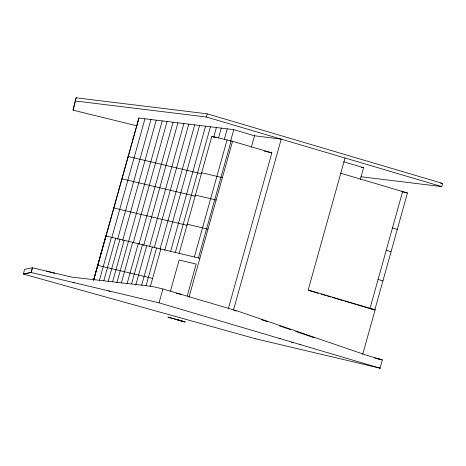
<?xml version="1.0" encoding="UTF-8"?>
<svg xmlns="http://www.w3.org/2000/svg" width="466" height="466" viewBox="0 0 466 466"><rect width="100%" height="100%" fill="white"/><g stroke="black" fill="none" stroke-linecap="round" stroke-linejoin="round"><path stroke-width="0.7" d="M54.51 273.018L54.452 273.338L46.437 271.101M97.324 267.164L97.662 265.37L152.621 278.412M105.456 238.161L105.532 237.765M105.607 237.363L105.869 235.965L199.873 258.281M113.593 209.03L113.791 207.976L187.058 225.282M121.725 179.899L121.923 178.845L195.19 196.145M127.975 157.52L128.173 156.471L201.44 173.771M137.295 125.913L73.051 110.168L76.121 97.808L207.277 113.838L442.7 183.447L441.815 186.616L361.057 176.765M76.121 97.808L73.051 110.168M138.128 121.148L138.897 118.044L233.798 129.647L254.518 135.775L281.202 139.124L233.466 310.094M144.955 118.783L111.793 237.823M255.916 338.869L23.3 274.043L31.146 272.47L32.457 267.781L24.616 269.336L23.3 274.043L31.146 272.47L32.451 267.781L71.869 277.136L143.522 285.361L153.267 286.683L162.89 288.972L237.905 311.148L367.132 355.412L382.359 359.915L380.058 368.175L379.429 368.029M93.555 280.136L105.869 235.965M93.637 280.043L138.897 118.044M93.683 280.142L105.572 237.561M105.654 237.468L138.565 119.378M99.444 280.194L111.421 237.287M103.836 280.713L115.679 238.295M117.595 239.192L151.007 119.523M108.229 281.231L119.931 239.303M122.692 240.392L156.261 120.164M112.621 281.749L124.189 240.316M116.966 282.437L128.447 241.324M128.476 241.761L162.22 120.892M121.364 282.949L132.705 242.337M133.218 242.879L167.108 121.492M127.02 283.887L138.256 243.654M138.99 244.242L173.061 122.22M131.61 283.712L142.509 244.662M143.709 245.355L177.919 122.814M135.752 285.128L146.767 245.675M149.504 246.724L183.901 123.542M141.652 285.186L152.318 246.992M154.229 247.842L188.765 124.142M146.056 285.675L156.576 247.999M160.019 249.211L194.736 124.871M150.378 286.439L160.828 249.013M164.731 250.324L199.594 125.465M75.236 100.971L206.391 117.007L207.277 113.838M170.539 251.692L205.576 126.193M31.14 272.488L159.023 302.824L162.89 288.972M175.245 252.805L210.428 126.787M179.154 253.364L211.826 136.346L232.54 141.262L271.835 152.883L228.282 308.865M170.434 291.186L179.136 260.016L196.163 264.059L187.268 295.916M213.69 137.278L216.416 127.521M218.577 137.843L221.292 128.115M224.35 139.252L227.251 128.843M194.38 256.976L227.053 139.963M230.583 141.163L233.798 129.647M198.452 257.943L231.119 140.924M188.992 297.25L232.54 141.262M251.308 147.285L254.518 135.775M345.038 158.003L308.183 290.003L375.136 309.797L362.694 354.358M360.329 179.404L363.597 167.702L343.646 161.801M340.553 173.201L407.453 192.976L374.781 309.995L369.952 308.568L402.624 191.549M361.441 167.44L363.597 167.702M440.539 183.185L442.7 183.447M279.186 338.229L280.48 338.479M255.793 338.84L380.058 368.175M264.239 151.077L271.835 152.883M401.179 191.491L407.453 192.976M201.667 172.723L222.387 177.639M195.423 195.097L216.137 200.013M187.285 224.228L208.005 229.144M369.952 308.568L375.136 309.797M176.23 293.196L181.041 294.337M374.454 357.9L375.468 358.138M376.097 358.29L379.907 359.193M377.92 358.861L382.359 359.915M291.687 342.335L293.073 342.667M108.642 290.924L110.005 291.308M73.086 282.204L74.461 282.588M184.553 321.855L176.358 319.495L184.186 321.773M206.391 117.007L441.815 186.616M211.826 136.346L216.381 137.691M392.471 227.926L397.294 229.354M386.221 250.3L391.05 251.727M378.089 279.437L382.912 280.864M308.579 290.423L318.342 293.306M321.132 294.133L326.014 295.578M327.412 295.986L330.895 297.017M332.293 297.43L343.454 300.733M344.846 301.141L356.007 304.444M357.399 304.857L369.253 308.358M159.023 302.824L380.052 368.192M234.142 310.327L236.18 311.026M261.432 319.676L267.612 321.79M279.274 325.786L290.901 329.771M295.683 331.408L314.148 337.733M300.838 344.456L299.982 344.147M168.01 317.113L185.194 321.959L168.01 317.113"/></g></svg>
